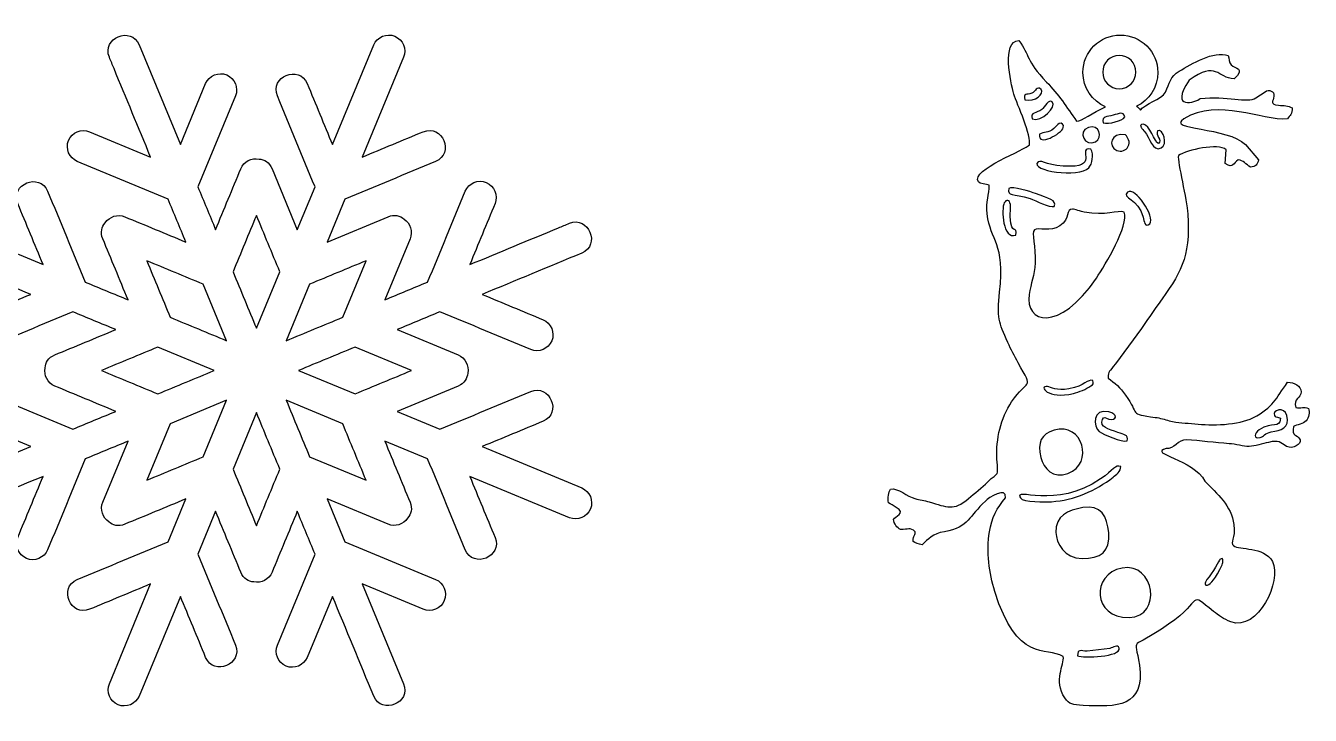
# Model space of a CAD drawing. Header units: centimetres. Extents: x 1 to 126, y -110 to -2.
# Drawn here: x 76.04 to 95.2, y -110.03 to -99.75 of the extents above; entities that cross this region are included whole.
import ezdxf

# ---------------------------------------------------------------- set-up
doc = ezdxf.new("R2010")
doc.units = ezdxf.units.CM
doc.header["$MEASUREMENT"] = 0
doc.layers.add('layer 1', color=7, linetype='Continuous')

msp = doc.modelspace()

# ---------------------------------------------------------------- linework, layer by layer
at = {"layer": 'layer 1', "color": 250}
for points, knots in [([(76.80656, -108.00804), (76.51968, -108.12675), (76.70368, -108.571), (76.99057, -108.45221), (76.99057, -108.45221), (77.2937, -108.32666), (77.59676, -108.20117), (77.89992, -108.07553), (77.89992, -108.07553), (77.89992, -108.07553), (77.2844, -109.56158), (77.2844, -109.56158), (77.2844, -109.56158), (77.23426, -109.68256), (77.29344, -109.82558), (77.4146, -109.87579), (77.4146, -109.87579), (77.53559, -109.9259), (77.67845, -109.86664), (77.72855, -109.74548), (77.72855, -109.74548), (77.72855, -109.74548), (78.34426, -108.25962), (78.34426, -108.25962), (78.34426, -108.25962), (78.46976, -108.56269), (78.59529, -108.86593), (78.72094, -109.16899), (78.72094, -109.16899), (78.83956, -109.45567), (79.2839, -109.2717), (79.16513, -108.9851), (79.16513, -108.9851), (78.9783, -108.53378), (78.79126, -108.08257), (78.60426, -107.63137), (78.60426, -107.63137), (78.60426, -107.63137), (78.86901, -106.99233), (78.86901, -106.99233), (78.86901, -106.99233), (78.99466, -107.29538), (79.12022, -107.59871), (79.24569, -107.90176), (79.24569, -107.90176), (79.28528, -107.99716), (79.36081, -108.04024), (79.43965, -108.04499), (79.43965, -108.04499), (79.54958, -108.06721), (79.66626, -108.00867), (79.71062, -107.90176), (79.71062, -107.90176), (79.83599, -107.59871), (79.96164, -107.29538), (80.08718, -106.99233), (80.08718, -106.99233), (80.17545, -107.20538), (80.26369, -107.41829), (80.35186, -107.63137), (80.35186, -107.63137), (80.35186, -107.63137), (79.79118, -108.9851), (79.79118, -108.9851), (79.79118, -108.9851), (79.74107, -109.10607), (79.80023, -109.24883), (79.92131, -109.29912), (79.92131, -109.29912), (80.04239, -109.34933), (80.18541, -109.28997), (80.23534, -109.16899), (80.23534, -109.16899), (80.23534, -109.16899), (80.61202, -108.25962), (80.61202, -108.25962), (80.61202, -108.25962), (80.81724, -108.7549), (81.02252, -109.2502), (81.22776, -109.74566), (81.22776, -109.74566), (81.34635, -110.03245), (81.79071, -109.84826), (81.67191, -109.56158), (81.67191, -109.56158), (81.67191, -109.56158), (81.05645, -108.07553), (81.05645, -108.07553), (81.05645, -108.07553), (81.05645, -108.07553), (81.96584, -108.45221), (81.96584, -108.45221), (81.96584, -108.45221), (82.08682, -108.50241), (82.22976, -108.44324), (82.27995, -108.32207), (82.27995, -108.32207), (82.33027, -108.2011), (82.2709, -108.05816), (82.14981, -108.00804), (82.14981, -108.00804), (82.14981, -108.00804), (80.79619, -107.44727), (80.79619, -107.44727), (80.79619, -107.44727), (80.79619, -107.44727), (80.53145, -106.80841), (80.53145, -106.80841), (80.53145, -106.80841), (80.53145, -106.80841), (81.44091, -107.18501), (81.44091, -107.18501), (81.44091, -107.18501), (81.54781, -107.22926), (81.67154, -107.18838), (81.73362, -107.09464), (81.73362, -107.09464), (81.78612, -107.03557), (81.80899, -106.9517), (81.76958, -106.85642), (81.76958, -106.85642), (81.64393, -106.55317), (81.51848, -106.25012), (81.3929, -105.94697), (81.3929, -105.94697), (81.3929, -105.94697), (82.03177, -106.21172), (82.03177, -106.21172), (82.03177, -106.21172), (82.21877, -106.66282), (82.40562, -107.11403), (82.59244, -107.56524), (82.59244, -107.56524), (82.7114, -107.85202), (83.15558, -107.66794), (83.03678, -107.38116), (83.03678, -107.38116), (82.91113, -107.078), (82.78558, -106.77504), (82.66009, -106.47188), (82.66009, -106.47188), (82.66009, -106.47188), (84.14605, -107.08762), (84.14605, -107.08762), (84.14605, -107.08762), (84.26714, -107.13763), (84.40998, -107.07828), (84.46018, -106.95739), (84.46018, -106.95739), (84.5103, -106.83622), (84.45113, -106.69328), (84.33006, -106.64318), (84.33006, -106.64318), (84.33006, -106.64318), (82.8441, -106.02754), (82.8441, -106.02754), (82.8441, -106.02754), (83.14716, -105.90197), (83.45032, -105.7764), (83.75356, -105.65094), (83.75356, -105.65094), (84.04016, -105.53216), (83.85616, -105.0879), (83.56939, -105.2066), (83.56939, -105.2066), (83.11818, -105.39361), (82.66697, -105.58043), (82.21576, -105.76728), (82.21576, -105.76728), (82.21576, -105.76728), (81.57679, -105.50253), (81.57679, -105.50253), (81.57679, -105.50253), (81.57679, -105.50253), (82.48636, -105.12592), (82.48636, -105.12592), (82.48636, -105.12592), (82.58174, -105.08661), (82.62471, -105.01118), (82.62938, -104.93216), (82.62938, -104.93216), (82.65177, -104.82224), (82.59317, -104.70565), (82.48636, -104.66129), (82.48636, -104.66129), (82.48636, -104.66129), (81.57679, -104.28443), (81.57679, -104.28443), (81.57679, -104.28443), (81.78988, -104.19627), (82.00297, -104.10811), (82.21576, -104.01987), (82.21576, -104.01987), (82.66697, -104.20687), (83.11818, -104.3937), (83.56956, -104.58072), (83.56956, -104.58072), (83.69054, -104.63092), (83.83348, -104.57166), (83.88369, -104.4506), (83.88369, -104.4506), (83.93372, -104.32941), (83.87447, -104.18657), (83.75356, -104.13629), (83.75356, -104.13629), (83.45032, -104.0109), (83.14716, -103.88526), (82.8441, -103.7595), (82.8441, -103.7595), (83.3394, -103.55458), (83.83485, -103.34928), (84.33006, -103.14415), (84.33006, -103.14415), (84.61683, -103.02546), (84.43284, -102.58109), (84.14605, -102.69979), (84.14605, -102.69979), (84.09164, -102.72239), (84.03723, -102.74507), (83.98292, -102.76737), (83.98292, -102.76737), (83.54195, -102.94999), (83.10106, -103.13272), (82.66009, -103.31542), (82.66009, -103.31542), (82.78558, -103.01229), (82.91113, -102.70922), (83.03678, -102.40599), (83.03678, -102.40599), (83.08699, -102.2848), (83.02773, -102.14196), (82.90675, -102.09186), (82.90675, -102.09186), (82.78558, -102.04183), (82.64265, -102.10098), (82.59244, -102.22198), (82.59244, -102.22198), (82.40562, -102.67319), (82.21877, -103.12459), (82.03177, -103.5756), (82.03177, -103.5756), (81.81878, -103.66395), (81.60588, -103.75211), (81.3929, -103.84025), (81.3929, -103.84025), (81.3929, -103.84025), (81.76958, -102.931), (81.76958, -102.931), (81.76958, -102.931), (81.81393, -102.8239), (81.77288, -102.70015), (81.67922, -102.63807), (81.67922, -102.63807), (81.62025, -102.58576), (81.5363, -102.56282), (81.44091, -102.60232), (81.44091, -102.60232), (81.44091, -102.60232), (80.53145, -102.979), (80.53145, -102.979), (80.53145, -102.979), (80.53145, -102.979), (80.79619, -102.34004), (80.79619, -102.34004), (80.79619, -102.34004), (81.2474, -102.15321), (81.69861, -101.96629), (82.14981, -101.77928), (82.14981, -101.77928), (82.43662, -101.66058), (82.25262, -101.21621), (81.96584, -101.3351), (81.96584, -101.3351), (81.66257, -101.46066), (81.35944, -101.58623), (81.05645, -101.7117), (81.05645, -101.7117), (81.05645, -101.7117), (81.67191, -100.22564), (81.67191, -100.22564), (81.67191, -100.22564), (81.72211, -100.10465), (81.66296, -99.96173), (81.54187, -99.91143), (81.54187, -99.91143), (81.4207, -99.86141), (81.27778, -99.92058), (81.22757, -100.04164), (81.22757, -100.04164), (81.22757, -100.04164), (80.61202, -101.52778), (80.61202, -101.52778), (80.61202, -101.52778), (80.48655, -101.22436), (80.361, -100.9214), (80.23534, -100.61823), (80.23534, -100.61823), (80.11655, -100.33156), (79.67238, -100.51563), (79.79118, -100.80234), (79.79118, -100.80234), (79.97801, -101.25344), (80.16503, -101.70483), (80.35186, -102.15604), (80.35186, -102.15604), (80.35186, -102.15604), (80.08718, -102.7949), (80.08718, -102.7949), (80.08718, -102.7949), (80.08718, -102.7949), (79.71062, -101.88553), (79.71062, -101.88553), (79.71062, -101.88553), (79.67111, -101.79007), (79.59549, -101.74708), (79.51656, -101.74234), (79.51656, -101.74234), (79.40653, -101.7201), (79.29013, -101.77864), (79.24569, -101.88553), (79.24569, -101.88553), (79.12022, -102.1887), (78.99466, -102.49183), (78.86919, -102.7949), (78.86919, -102.7949), (78.78077, -102.58203), (78.69268, -102.36894), (78.60426, -102.15604), (78.60426, -102.15604), (78.60426, -102.15604), (79.16513, -100.80234), (79.16513, -100.80234), (79.16513, -100.80234), (79.21533, -100.68125), (79.15616, -100.53839), (79.03499, -100.48811), (79.03499, -100.48811), (78.91391, -100.43807), (78.77115, -100.49726), (78.72094, -100.61823), (78.72094, -100.61823), (78.72094, -100.61823), (78.34426, -101.52778), (78.34426, -101.52778), (78.34426, -101.52778), (78.34426, -101.52778), (77.72873, -100.04164), (77.72873, -100.04164), (77.72873, -100.04164), (77.60993, -99.75486), (77.16577, -99.93897), (77.2844, -100.22564), (77.2844, -100.22564), (77.30769, -100.28208), (77.3311, -100.33832), (77.35433, -100.39465), (77.35433, -100.39465), (77.53623, -100.83349), (77.71802, -101.27272), (77.89992, -101.7117), (77.89992, -101.7117), (77.89992, -101.7117), (76.99057, -101.3351), (76.99057, -101.3351), (76.99057, -101.3351), (76.86948, -101.28491), (76.72646, -101.34418), (76.67626, -101.46515), (76.67626, -101.46515), (76.62614, -101.58623), (76.68548, -101.72897), (76.80656, -101.77928), (76.80656, -101.77928), (76.80656, -101.77928), (78.1603, -102.34004), (78.1603, -102.34004), (78.1603, -102.34004), (78.24835, -102.55293), (78.33659, -102.76592), (78.42476, -102.97882), (78.42476, -102.97882), (78.12169, -102.85343), (77.81853, -102.72786), (77.51539, -102.60232), (77.51539, -102.60232), (77.40838, -102.55797), (77.28465, -102.59903), (77.22265, -102.69259), (77.22265, -102.69259), (77.17026, -102.75156), (77.14721, -102.83552), (77.18679, -102.931), (77.18679, -102.931), (77.31236, -103.23405), (77.43775, -103.53719), (77.56348, -103.84025), (77.56348, -103.84025), (77.35042, -103.75211), (77.13751, -103.66377), (76.92454, -103.5756), (76.92454, -103.5756), (76.7375, -103.12459), (76.55068, -102.67319), (76.36386, -102.22198), (76.36386, -102.22198), (76.24516, -101.9352), (75.80072, -102.11928), (75.9195, -102.40599), (75.9195, -102.40599), (76.04507, -102.70922), (76.17071, -103.01229), (76.29628, -103.31542), (76.29628, -103.31542), (76.29628, -103.31542), (74.81022, -102.69979), (74.81022, -102.69979), (74.81022, -102.69979), (74.68906, -102.64968), (74.54623, -102.70894), (74.49612, -102.83002), (74.49612, -102.83002), (74.44591, -102.95101), (74.50506, -103.09405), (74.62625, -103.14415), (74.62625, -103.14415), (74.62625, -103.14415), (74.79506, -103.21401), (74.79506, -103.21401), (74.79506, -103.21401), (75.2341, -103.39581), (75.67315, -103.57781), (76.11228, -103.75969), (76.11228, -103.75969), (75.80904, -103.88514), (75.50588, -104.0109), (75.20274, -104.13629), (75.20274, -104.13629), (74.91614, -104.25506), (75.10014, -104.69932), (75.38692, -104.58072), (75.38692, -104.58072), (75.83802, -104.3937), (76.28934, -104.20705), (76.74043, -104.01987), (76.74043, -104.01987), (76.95342, -104.10811), (77.16642, -104.19646), (77.3794, -104.28443), (77.3794, -104.28443), (77.07624, -104.41008), (76.7731, -104.53565), (76.47003, -104.66129), (76.47003, -104.66129), (76.37446, -104.70062), (76.33149, -104.77624), (76.32682, -104.85517), (76.32682, -104.85517), (76.30468, -104.96508), (76.36303, -105.08168), (76.47003, -105.12592), (76.47003, -105.12592), (76.77328, -105.25158), (77.07624, -105.37696), (77.3794, -105.50253), (77.3794, -105.50253), (77.16642, -105.59088), (76.95342, -105.67901), (76.74043, -105.76728), (76.74043, -105.76728), (76.74043, -105.76728), (75.38692, -105.2066), (75.38692, -105.2066), (75.38692, -105.2066), (75.26583, -105.1565), (75.12297, -105.21565), (75.07269, -105.3368), (75.07269, -105.3368), (75.02247, -105.45799), (75.08174, -105.60083), (75.20274, -105.65094), (75.20274, -105.65094), (75.20274, -105.65094), (76.11228, -106.02754), (76.11228, -106.02754), (76.11228, -106.02754), (76.11228, -106.02754), (74.62625, -106.64318), (74.62625, -106.64318), (74.62625, -106.64318), (74.33944, -106.76206), (74.52344, -107.20631), (74.81022, -107.08743), (74.81022, -107.08743), (74.8664, -107.0641), (74.92272, -107.04098), (74.97888, -107.01736), (74.97888, -107.01736), (75.418, -106.83575), (75.85705, -106.65385), (76.29628, -106.47188), (76.29628, -106.47188), (76.17071, -106.77504), (76.04507, -107.078), (75.9195, -107.38116), (75.9195, -107.38116), (75.86939, -107.50243), (75.92865, -107.64537), (76.04963, -107.69547), (76.04963, -107.69547), (76.17071, -107.74559), (76.31375, -107.68642), (76.36386, -107.56524), (76.36386, -107.56524), (76.55068, -107.11403), (76.7375, -106.66282), (76.92454, -106.21172), (76.92454, -106.21172), (77.13751, -106.12338), (77.35042, -106.03511), (77.56348, -105.94697), (77.56348, -105.94697), (77.56348, -105.94697), (77.18679, -106.85642), (77.18679, -106.85642), (77.18679, -106.85642), (77.14236, -106.96332), (77.18351, -107.08708), (77.27717, -107.14924), (77.27717, -107.14924), (77.33624, -107.20147), (77.41991, -107.22459), (77.51539, -107.18509), (77.51539, -107.18509), (77.81853, -107.05962), (78.12151, -106.93398), (78.42476, -106.80841), (78.42476, -106.80841), (78.42476, -106.80841), (78.1603, -107.44727), (78.1603, -107.44727), (78.1603, -107.44727), (77.7088, -107.63411), (77.25767, -107.82102), (76.80656, -108.00804)], [0, 0, 0, 0, 0.00729927, 0.00729927, 0.00729927, 0.00729927, 0.01459854, 0.01459854, 0.01459854, 0.01459854, 0.02189781, 0.02189781, 0.02189781, 0.02189781, 0.02919708, 0.02919708, 0.02919708, 0.02919708, 0.03649635, 0.03649635, 0.03649635, 0.03649635, 0.04379562, 0.04379562, 0.04379562, 0.04379562, 0.05109489, 0.05109489, 0.05109489, 0.05109489, 0.05839416, 0.05839416, 0.05839416, 0.05839416, 0.06569343, 0.06569343, 0.06569343, 0.06569343, 0.0729927, 0.0729927, 0.0729927, 0.0729927, 0.08029197, 0.08029197, 0.08029197, 0.08029197, 0.08759124, 0.08759124, 0.08759124, 0.08759124, 0.09489051, 0.09489051, 0.09489051, 0.09489051, 0.10218978, 0.10218978, 0.10218978, 0.10218978, 0.10948905, 0.10948905, 0.10948905, 0.10948905, 0.11678832, 0.11678832, 0.11678832, 0.11678832, 0.12408759, 0.12408759, 0.12408759, 0.12408759, 0.13138686, 0.13138686, 0.13138686, 0.13138686, 0.13868613, 0.13868613, 0.13868613, 0.13868613, 0.1459854, 0.1459854, 0.1459854, 0.1459854, 0.15328467, 0.15328467, 0.15328467, 0.15328467, 0.16058394, 0.16058394, 0.16058394, 0.16058394, 0.16788321, 0.16788321, 0.16788321, 0.16788321, 0.17518248, 0.17518248, 0.17518248, 0.17518248, 0.18248175, 0.18248175, 0.18248175, 0.18248175, 0.18978102, 0.18978102, 0.18978102, 0.18978102, 0.19708029, 0.19708029, 0.19708029, 0.19708029, 0.20437956, 0.20437956, 0.20437956, 0.20437956, 0.21167883, 0.21167883, 0.21167883, 0.21167883, 0.2189781, 0.2189781, 0.2189781, 0.2189781, 0.22627737, 0.22627737, 0.22627737, 0.22627737, 0.23357664, 0.23357664, 0.23357664, 0.23357664, 0.24087591, 0.24087591, 0.24087591, 0.24087591, 0.24817518, 0.24817518, 0.24817518, 0.24817518, 0.25547445, 0.25547445, 0.25547445, 0.25547445, 0.26277372, 0.26277372, 0.26277372, 0.26277372, 0.27007299, 0.27007299, 0.27007299, 0.27007299, 0.27737226, 0.27737226, 0.27737226, 0.27737226, 0.28467153, 0.28467153, 0.28467153, 0.28467153, 0.2919708, 0.2919708, 0.2919708, 0.2919708, 0.29927007, 0.29927007, 0.29927007, 0.29927007, 0.30656934, 0.30656934, 0.30656934, 0.30656934, 0.31386861, 0.31386861, 0.31386861, 0.31386861, 0.32116788, 0.32116788, 0.32116788, 0.32116788, 0.32846715, 0.32846715, 0.32846715, 0.32846715, 0.33576642, 0.33576642, 0.33576642, 0.33576642, 0.34306569, 0.34306569, 0.34306569, 0.34306569, 0.35036496, 0.35036496, 0.35036496, 0.35036496, 0.35766423, 0.35766423, 0.35766423, 0.35766423, 0.3649635, 0.3649635, 0.3649635, 0.3649635, 0.37226277, 0.37226277, 0.37226277, 0.37226277, 0.37956204, 0.37956204, 0.37956204, 0.37956204, 0.38686131, 0.38686131, 0.38686131, 0.38686131, 0.39416058, 0.39416058, 0.39416058, 0.39416058, 0.40145985, 0.40145985, 0.40145985, 0.40145985, 0.40875912, 0.40875912, 0.40875912, 0.40875912, 0.41605839, 0.41605839, 0.41605839, 0.41605839, 0.42335766, 0.42335766, 0.42335766, 0.42335766, 0.43065693, 0.43065693, 0.43065693, 0.43065693, 0.4379562, 0.4379562, 0.4379562, 0.4379562, 0.44525547, 0.44525547, 0.44525547, 0.44525547, 0.45255474, 0.45255474, 0.45255474, 0.45255474, 0.45985401, 0.45985401, 0.45985401, 0.45985401, 0.46715328, 0.46715328, 0.46715328, 0.46715328, 0.47445255, 0.47445255, 0.47445255, 0.47445255, 0.48175182, 0.48175182, 0.48175182, 0.48175182, 0.48905109, 0.48905109, 0.48905109, 0.48905109, 0.49635036, 0.49635036, 0.49635036, 0.49635036, 0.50364964, 0.50364964, 0.50364964, 0.50364964, 0.51094891, 0.51094891, 0.51094891, 0.51094891, 0.51824818, 0.51824818, 0.51824818, 0.51824818, 0.52554745, 0.52554745, 0.52554745, 0.52554745, 0.53284672, 0.53284672, 0.53284672, 0.53284672, 0.54014599, 0.54014599, 0.54014599, 0.54014599, 0.54744526, 0.54744526, 0.54744526, 0.54744526, 0.55474453, 0.55474453, 0.55474453, 0.55474453, 0.5620438, 0.5620438, 0.5620438, 0.5620438, 0.56934307, 0.56934307, 0.56934307, 0.56934307, 0.57664234, 0.57664234, 0.57664234, 0.57664234, 0.58394161, 0.58394161, 0.58394161, 0.58394161, 0.59124088, 0.59124088, 0.59124088, 0.59124088, 0.59854015, 0.59854015, 0.59854015, 0.59854015, 0.60583942, 0.60583942, 0.60583942, 0.60583942, 0.61313869, 0.61313869, 0.61313869, 0.61313869, 0.62043796, 0.62043796, 0.62043796, 0.62043796, 0.62773723, 0.62773723, 0.62773723, 0.62773723, 0.6350365, 0.6350365, 0.6350365, 0.6350365, 0.64233577, 0.64233577, 0.64233577, 0.64233577, 0.64963504, 0.64963504, 0.64963504, 0.64963504, 0.65693431, 0.65693431, 0.65693431, 0.65693431, 0.66423358, 0.66423358, 0.66423358, 0.66423358, 0.67153285, 0.67153285, 0.67153285, 0.67153285, 0.67883212, 0.67883212, 0.67883212, 0.67883212, 0.68613139, 0.68613139, 0.68613139, 0.68613139, 0.69343066, 0.69343066, 0.69343066, 0.69343066, 0.70072993, 0.70072993, 0.70072993, 0.70072993, 0.7080292, 0.7080292, 0.7080292, 0.7080292, 0.71532847, 0.71532847, 0.71532847, 0.71532847, 0.72262774, 0.72262774, 0.72262774, 0.72262774, 0.72992701, 0.72992701, 0.72992701, 0.72992701, 0.73722628, 0.73722628, 0.73722628, 0.73722628, 0.74452555, 0.74452555, 0.74452555, 0.74452555, 0.75182482, 0.75182482, 0.75182482, 0.75182482, 0.75912409, 0.75912409, 0.75912409, 0.75912409, 0.76642336, 0.76642336, 0.76642336, 0.76642336, 0.77372263, 0.77372263, 0.77372263, 0.77372263, 0.7810219, 0.7810219, 0.7810219, 0.7810219, 0.78832117, 0.78832117, 0.78832117, 0.78832117, 0.79562044, 0.79562044, 0.79562044, 0.79562044, 0.80291971, 0.80291971, 0.80291971, 0.80291971, 0.81021898, 0.81021898, 0.81021898, 0.81021898, 0.81751825, 0.81751825, 0.81751825, 0.81751825, 0.82481752, 0.82481752, 0.82481752, 0.82481752, 0.83211679, 0.83211679, 0.83211679, 0.83211679, 0.83941606, 0.83941606, 0.83941606, 0.83941606, 0.84671533, 0.84671533, 0.84671533, 0.84671533, 0.8540146, 0.8540146, 0.8540146, 0.8540146, 0.86131387, 0.86131387, 0.86131387, 0.86131387, 0.86861314, 0.86861314, 0.86861314, 0.86861314, 0.87591241, 0.87591241, 0.87591241, 0.87591241, 0.88321168, 0.88321168, 0.88321168, 0.88321168, 0.89051095, 0.89051095, 0.89051095, 0.89051095, 0.89781022, 0.89781022, 0.89781022, 0.89781022, 0.90510949, 0.90510949, 0.90510949, 0.90510949, 0.91240876, 0.91240876, 0.91240876, 0.91240876, 0.91970803, 0.91970803, 0.91970803, 0.91970803, 0.9270073, 0.9270073, 0.9270073, 0.9270073, 0.93430657, 0.93430657, 0.93430657, 0.93430657, 0.94160584, 0.94160584, 0.94160584, 0.94160584, 0.94890511, 0.94890511, 0.94890511, 0.94890511, 0.95620438, 0.95620438, 0.95620438, 0.95620438, 0.96350365, 0.96350365, 0.96350365, 0.96350365, 0.97080292, 0.97080292, 0.97080292, 0.97080292, 0.97810219, 0.97810219, 0.97810219, 0.97810219, 0.98540146, 0.98540146, 0.98540146, 0.98540146, 1, 1, 1, 1]), ([(92.92194, -100.45158), (92.92194, -100.14343), (92.67214, -99.89363), (92.36399, -99.89363), (92.36399, -99.89363), (92.05585, -99.89363), (91.80605, -100.14343), (91.80605, -100.45158), (91.80605, -100.45158), (91.80605, -100.68151), (91.94514, -100.87898), (92.14377, -100.96438), (92.14377, -100.96438), (91.95067, -101.05121), (91.7844, -101.17683), (91.71014, -101.1765), (91.71014, -101.1765), (91.56428, -100.96971), (91.44037, -100.77872), (91.2623, -100.59382), (91.2623, -100.59382), (90.95044, -100.27002), (91.01557, -100.19883), (90.85138, -99.97457), (90.85138, -99.97457), (90.59093, -99.98182), (90.72421, -100.60038), (90.77691, -100.77486), (90.77691, -100.77486), (90.82049, -100.91921), (91.04811, -101.41105), (91.0062, -101.53181), (91.0062, -101.53181), (90.96531, -101.59918), (90.12923, -101.89981), (90.24577, -102.08259), (90.24577, -102.08259), (90.26745, -102.11662), (90.36315, -102.11602), (90.40625, -102.13063), (90.40625, -102.13063), (90.40863, -102.27309), (90.35579, -102.36897), (90.37762, -102.5594), (90.37762, -102.5594), (90.42466, -102.96985), (90.64766, -102.98665), (90.56341, -103.72484), (90.56341, -103.72484), (90.51988, -104.10617), (90.54794, -104.17017), (90.68481, -104.47482), (90.68481, -104.47482), (90.73448, -104.58543), (90.78145, -104.67808), (90.83896, -104.7777), (90.83896, -104.7777), (91.08918, -105.21109), (90.97364, -105.00219), (90.74193, -105.36093), (90.74193, -105.36093), (90.58266, -105.60749), (90.50546, -105.90899), (90.52345, -106.2141), (90.52345, -106.2141), (90.54083, -106.50892), (90.55388, -106.38394), (90.38372, -106.55568), (90.38372, -106.55568), (90.3019, -106.63826), (90.19026, -106.72463), (90.09805, -106.80346), (90.09805, -106.80346), (89.87873, -106.99099), (89.7793, -106.93055), (89.51104, -106.85116), (89.51104, -106.85116), (89.44338, -106.83113), (89.3699, -106.82197), (89.29928, -106.80376), (89.29928, -106.80376), (89.18733, -106.7749), (89.04864, -106.64092), (88.93551, -106.65999), (88.93551, -106.65999), (88.90477, -106.71265), (88.89445, -106.78988), (88.90635, -106.86404), (88.90635, -106.86404), (88.93851, -106.88445), (88.98043, -106.91149), (89.01811, -106.9331), (89.01811, -106.9331), (89.18054, -107.02625), (88.99551, -107.06848), (88.98163, -107.11192), (88.98163, -107.11192), (88.98307, -107.17867), (89.03818, -107.2361), (89.08263, -107.26569), (89.08263, -107.26569), (89.20269, -107.26593), (89.22398, -107.22275), (89.30502, -107.29766), (89.30502, -107.29766), (89.30285, -107.37707), (89.27431, -107.33141), (89.27428, -107.44086), (89.27428, -107.44086), (89.30683, -107.46155), (89.35031, -107.48479), (89.40751, -107.49066), (89.40751, -107.49066), (89.50438, -107.40608), (89.5573, -107.32818), (89.73884, -107.29596), (89.73884, -107.29596), (90.11264, -107.22964), (90.10596, -107.05612), (90.35122, -106.84307), (90.35122, -106.84307), (90.3899, -106.78205), (90.6794, -106.62162), (90.64977, -106.79151), (90.64977, -106.79151), (90.52366, -106.93993), (90.44657, -107.08872), (90.41036, -107.29843), (90.41036, -107.29843), (90.35992, -107.5906), (90.40711, -107.91758), (90.49005, -108.18516), (90.49005, -108.18516), (90.82107, -109.25327), (91.25411, -109.00956), (91.51216, -109.15636), (91.51216, -109.15636), (91.53404, -109.2748), (91.35962, -109.51338), (91.53412, -109.77422), (91.53412, -109.77422), (91.60052, -109.87347), (91.65417, -109.8759), (91.8072, -109.8846), (91.8072, -109.8846), (92.30878, -109.91313), (92.73426, -109.91129), (92.64727, -109.2873), (92.64727, -109.2873), (92.58187, -108.81811), (92.48001, -109.09997), (93.08317, -108.67681), (93.08317, -108.67681), (93.61751, -108.30194), (93.36153, -108.1803), (93.75381, -108.48408), (93.75381, -108.48408), (93.82574, -108.53978), (93.91005, -108.60242), (94.00908, -108.63918), (94.00908, -108.63918), (94.42008, -108.79173), (94.77532, -108.02152), (94.63184, -107.74258), (94.63184, -107.74258), (94.51012, -107.50598), (94.13208, -107.57599), (94.05111, -107.50423), (94.05111, -107.50423), (93.99598, -107.45536), (94.0835, -107.40251), (94.05721, -107.1894), (94.05721, -107.1894), (94.02294, -106.91124), (93.80307, -106.72961), (93.62376, -106.54378), (93.62376, -106.54378), (93.45551, -106.2133), (92.76591, -106.13366), (93.04629, -106.05611), (93.04629, -106.05611), (93.15773, -106.06989), (93.23325, -105.92056), (93.34526, -105.92675), (93.34526, -105.92675), (93.55729, -105.93848), (93.77402, -105.97114), (93.98451, -105.98462), (93.98451, -105.98462), (94.08819, -105.99124), (94.19612, -106.02681), (94.286, -106.02559), (94.286, -106.02559), (94.36566, -106.02453), (94.48878, -105.98254), (94.57117, -105.96443), (94.57117, -105.96443), (94.7361, -105.92814), (94.73871, -105.96671), (94.84409, -106.0242), (94.84409, -106.0242), (94.94183, -106.07756), (95.05864, -105.98948), (95.04659, -105.92462), (95.04659, -105.92462), (94.99241, -105.82954), (94.91619, -105.89315), (94.9467, -105.72818), (94.9467, -105.72818), (94.99745, -105.70139), (95.09261, -105.68837), (95.13442, -105.64419), (95.13442, -105.64419), (95.17468, -105.60165), (95.19684, -105.51534), (95.16753, -105.45774), (95.16753, -105.45774), (95.10116, -105.42817), (95.05807, -105.46225), (94.97914, -105.44468), (94.97914, -105.44468), (94.93843, -105.30828), (95.06294, -105.30743), (95.05996, -105.21104), (95.05996, -105.21104), (95.05733, -105.12616), (94.95432, -105.06594), (94.85862, -105.06863), (94.85862, -105.06863), (94.67174, -105.32372), (94.65707, -105.43498), (94.34163, -105.59739), (94.34163, -105.59739), (94.12489, -105.70898), (93.71989, -105.71854), (93.4749, -105.68847), (93.4749, -105.68847), (93.34019, -105.67193), (93.22503, -105.67879), (93.09345, -105.64305), (93.09345, -105.64305), (93.02837, -105.62538), (92.953, -105.60074), (92.88525, -105.59202), (92.88525, -105.59202), (92.47515, -105.53927), (92.65416, -105.54808), (92.44181, -105.25994), (92.44181, -105.25994), (92.36024, -105.14924), (92.28193, -105.07934), (92.18073, -105.00611), (92.18073, -105.00611), (92.18034, -104.89502), (92.19899, -104.9212), (92.28912, -104.79274), (92.28912, -104.79274), (92.28912, -104.79274), (92.67662, -104.26588), (92.67662, -104.26588), (92.67662, -104.26588), (92.76314, -104.15128), (92.83834, -104.03342), (92.92742, -103.90973), (92.92742, -103.90973), (93.25606, -103.45342), (93.4121, -103.23138), (93.36992, -102.561), (93.36992, -102.561), (93.35687, -102.35337), (93.21381, -101.78626), (93.22931, -101.68974), (93.22931, -101.68974), (93.3605, -101.60344), (93.82405, -101.50184), (93.94194, -101.60235), (93.94194, -101.60235), (93.94194, -101.60235), (93.92876, -101.80898), (93.92876, -101.80898), (93.92876, -101.80898), (94.0546, -101.89232), (94.04511, -101.79668), (94.12102, -101.75454), (94.12102, -101.75454), (94.19892, -101.75783), (94.23666, -101.82436), (94.30368, -101.86337), (94.30368, -101.86337), (94.38122, -101.85118), (94.41023, -101.82764), (94.4229, -101.75386), (94.4229, -101.75386), (94.4229, -101.75386), (94.22816, -101.52513), (94.22816, -101.52513), (94.22816, -101.52513), (93.96914, -101.26444), (93.03792, -101.30897), (93.3108, -101.14212), (93.3108, -101.14212), (93.83272, -100.82292), (94.47169, -101.18024), (94.85556, -101.1431), (94.85556, -101.1431), (94.88679, -101.09727), (94.9365, -101.06422), (94.92571, -100.98004), (94.92571, -100.98004), (94.86205, -100.93953), (94.81106, -100.94935), (94.72292, -100.93966), (94.72292, -100.93966), (94.58313, -100.92425), (94.64438, -100.8859), (94.65373, -100.80625), (94.65373, -100.80625), (94.66314, -100.72601), (94.58117, -100.70175), (94.52276, -100.73863), (94.52276, -100.73863), (94.52276, -100.73863), (94.38682, -100.83053), (94.38682, -100.83053), (94.38682, -100.83053), (94.25567, -100.91532), (93.94845, -100.79702), (93.55572, -100.83908), (93.55572, -100.83908), (93.494, -100.89634), (93.08636, -101.01975), (93.39083, -100.56727), (93.39083, -100.56727), (93.79876, -100.26707), (93.81139, -100.5361), (94.06014, -100.54907), (94.06014, -100.54907), (94.23371, -100.38423), (94.07292, -100.39315), (94.01539, -100.33683), (94.01539, -100.33683), (93.9872, -100.30923), (93.98748, -100.24268), (93.97175, -100.19731), (93.97175, -100.19731), (93.75477, -100.12442), (93.42554, -100.32358), (93.24238, -100.43225), (93.24238, -100.43225), (93.10227, -100.51537), (93.10057, -100.61119), (93.03564, -100.74408), (93.03564, -100.74408), (92.97793, -100.86218), (92.71924, -100.91435), (92.66543, -101.01529), (92.66543, -101.01529), (92.64328, -100.98382), (92.6206, -100.96462), (92.6041, -100.95537), (92.6041, -100.95537), (92.79206, -100.86564), (92.92194, -100.67376), (92.92194, -100.45158)], [0, 0, 0, 0, 0.01086957, 0.01086957, 0.01086957, 0.01086957, 0.02173913, 0.02173913, 0.02173913, 0.02173913, 0.0326087, 0.0326087, 0.0326087, 0.0326087, 0.04347826, 0.04347826, 0.04347826, 0.04347826, 0.05434783, 0.05434783, 0.05434783, 0.05434783, 0.06521739, 0.06521739, 0.06521739, 0.06521739, 0.07608696, 0.07608696, 0.07608696, 0.07608696, 0.08695652, 0.08695652, 0.08695652, 0.08695652, 0.09782609, 0.09782609, 0.09782609, 0.09782609, 0.10869565, 0.10869565, 0.10869565, 0.10869565, 0.11956522, 0.11956522, 0.11956522, 0.11956522, 0.13043478, 0.13043478, 0.13043478, 0.13043478, 0.14130435, 0.14130435, 0.14130435, 0.14130435, 0.15217391, 0.15217391, 0.15217391, 0.15217391, 0.16304348, 0.16304348, 0.16304348, 0.16304348, 0.17391304, 0.17391304, 0.17391304, 0.17391304, 0.18478261, 0.18478261, 0.18478261, 0.18478261, 0.19565217, 0.19565217, 0.19565217, 0.19565217, 0.20652174, 0.20652174, 0.20652174, 0.20652174, 0.2173913, 0.2173913, 0.2173913, 0.2173913, 0.22826087, 0.22826087, 0.22826087, 0.22826087, 0.23913043, 0.23913043, 0.23913043, 0.23913043, 0.25, 0.25, 0.25, 0.25, 0.26086957, 0.26086957, 0.26086957, 0.26086957, 0.27173913, 0.27173913, 0.27173913, 0.27173913, 0.2826087, 0.2826087, 0.2826087, 0.2826087, 0.29347826, 0.29347826, 0.29347826, 0.29347826, 0.30434783, 0.30434783, 0.30434783, 0.30434783, 0.31521739, 0.31521739, 0.31521739, 0.31521739, 0.32608696, 0.32608696, 0.32608696, 0.32608696, 0.33695652, 0.33695652, 0.33695652, 0.33695652, 0.34782609, 0.34782609, 0.34782609, 0.34782609, 0.35869565, 0.35869565, 0.35869565, 0.35869565, 0.36956522, 0.36956522, 0.36956522, 0.36956522, 0.38043478, 0.38043478, 0.38043478, 0.38043478, 0.39130435, 0.39130435, 0.39130435, 0.39130435, 0.40217391, 0.40217391, 0.40217391, 0.40217391, 0.41304348, 0.41304348, 0.41304348, 0.41304348, 0.42391304, 0.42391304, 0.42391304, 0.42391304, 0.43478261, 0.43478261, 0.43478261, 0.43478261, 0.44565217, 0.44565217, 0.44565217, 0.44565217, 0.45652174, 0.45652174, 0.45652174, 0.45652174, 0.4673913, 0.4673913, 0.4673913, 0.4673913, 0.47826087, 0.47826087, 0.47826087, 0.47826087, 0.48913043, 0.48913043, 0.48913043, 0.48913043, 0.5, 0.5, 0.5, 0.5, 0.51086957, 0.51086957, 0.51086957, 0.51086957, 0.52173913, 0.52173913, 0.52173913, 0.52173913, 0.5326087, 0.5326087, 0.5326087, 0.5326087, 0.54347826, 0.54347826, 0.54347826, 0.54347826, 0.55434783, 0.55434783, 0.55434783, 0.55434783, 0.56521739, 0.56521739, 0.56521739, 0.56521739, 0.57608696, 0.57608696, 0.57608696, 0.57608696, 0.58695652, 0.58695652, 0.58695652, 0.58695652, 0.59782609, 0.59782609, 0.59782609, 0.59782609, 0.60869565, 0.60869565, 0.60869565, 0.60869565, 0.61956522, 0.61956522, 0.61956522, 0.61956522, 0.63043478, 0.63043478, 0.63043478, 0.63043478, 0.64130435, 0.64130435, 0.64130435, 0.64130435, 0.65217391, 0.65217391, 0.65217391, 0.65217391, 0.66304348, 0.66304348, 0.66304348, 0.66304348, 0.67391304, 0.67391304, 0.67391304, 0.67391304, 0.68478261, 0.68478261, 0.68478261, 0.68478261, 0.69565217, 0.69565217, 0.69565217, 0.69565217, 0.70652174, 0.70652174, 0.70652174, 0.70652174, 0.7173913, 0.7173913, 0.7173913, 0.7173913, 0.72826087, 0.72826087, 0.72826087, 0.72826087, 0.73913043, 0.73913043, 0.73913043, 0.73913043, 0.75, 0.75, 0.75, 0.75, 0.76086957, 0.76086957, 0.76086957, 0.76086957, 0.77173913, 0.77173913, 0.77173913, 0.77173913, 0.7826087, 0.7826087, 0.7826087, 0.7826087, 0.79347826, 0.79347826, 0.79347826, 0.79347826, 0.80434783, 0.80434783, 0.80434783, 0.80434783, 0.81521739, 0.81521739, 0.81521739, 0.81521739, 0.82608696, 0.82608696, 0.82608696, 0.82608696, 0.83695652, 0.83695652, 0.83695652, 0.83695652, 0.84782609, 0.84782609, 0.84782609, 0.84782609, 0.85869565, 0.85869565, 0.85869565, 0.85869565, 0.86956522, 0.86956522, 0.86956522, 0.86956522, 0.88043478, 0.88043478, 0.88043478, 0.88043478, 0.89130435, 0.89130435, 0.89130435, 0.89130435, 0.90217391, 0.90217391, 0.90217391, 0.90217391, 0.91304348, 0.91304348, 0.91304348, 0.91304348, 0.92391304, 0.92391304, 0.92391304, 0.92391304, 0.93478261, 0.93478261, 0.93478261, 0.93478261, 0.94565217, 0.94565217, 0.94565217, 0.94565217, 0.95652174, 0.95652174, 0.95652174, 0.95652174, 0.9673913, 0.9673913, 0.9673913, 0.9673913, 0.97826087, 0.97826087, 0.97826087, 0.97826087, 1, 1, 1, 1]), ([(92.59593, -100.44534), (92.59593, -100.5823), (92.48491, -100.69332), (92.34795, -100.69332), (92.34795, -100.69332), (92.21099, -100.69332), (92.09997, -100.5823), (92.09997, -100.44534), (92.09997, -100.44534), (92.09997, -100.30838), (92.21099, -100.19736), (92.34795, -100.19736), (92.34795, -100.19736), (92.48491, -100.19736), (92.59593, -100.30838), (92.59593, -100.44534)], [0, 0, 0, 0, 0.2, 0.2, 0.2, 0.2, 0.4, 0.4, 0.4, 0.4, 0.6, 0.6, 0.6, 0.6, 1, 1, 1, 1]), ([(91.1807, -100.7051), (91.23792, -100.76498), (91.0886, -100.90076), (90.9382, -100.85774), (90.9382, -100.85774), (90.91653, -100.7572), (90.96298, -100.78848), (91.04185, -100.76119), (91.04185, -100.76119), (91.10172, -100.74048), (91.11842, -100.63992), (91.1807, -100.7051)], [0, 0, 0, 0, 0.25, 0.25, 0.25, 0.25, 0.5, 0.5, 0.5, 0.5, 1, 1, 1, 1]), ([(91.34838, -100.88934), (91.42587, -100.96248), (91.18643, -101.196), (91.04759, -101.1446), (91.04759, -101.1446), (91.01674, -101.03797), (91.1114, -101.06397), (91.19255, -101.00233), (91.19255, -101.00233), (91.23199, -100.97236), (91.29679, -100.84065), (91.34838, -100.88934)], [0, 0, 0, 0, 0.25, 0.25, 0.25, 0.25, 0.5, 0.5, 0.5, 0.5, 1, 1, 1, 1]), ([(92.43138, -101.11488), (92.39479, -101.17225), (92.19034, -101.22803), (92.1069, -101.20252), (92.1069, -101.20252), (92.08775, -101.09923), (92.159, -101.11389), (92.25832, -101.08812), (92.25832, -101.08812), (92.34067, -101.06676), (92.41002, -101.02667), (92.43138, -101.11488)], [0, 0, 0, 0, 0.25, 0.25, 0.25, 0.25, 0.5, 0.5, 0.5, 0.5, 1, 1, 1, 1]), ([(91.5117, -101.27356), (91.49086, -101.36176), (91.126, -101.56706), (91.15838, -101.37333), (91.15838, -101.37333), (91.22015, -101.32927), (91.28889, -101.362), (91.371, -101.28773), (91.371, -101.28773), (91.39677, -101.26442), (91.42193, -101.22178), (91.45098, -101.21269), (91.45098, -101.21269), (91.49836, -101.19784), (91.52244, -101.22818), (91.5117, -101.27356)], [0, 0, 0, 0, 0.2, 0.2, 0.2, 0.2, 0.4, 0.4, 0.4, 0.4, 0.6, 0.6, 0.6, 0.6, 1, 1, 1, 1]), ([(91.99403, -101.484), (91.84096, -101.56244), (91.70958, -101.33844), (91.88815, -101.2702), (91.88815, -101.2702), (92.04632, -101.20977), (92.10795, -101.42562), (91.99403, -101.484)], [0, 0, 0, 0, 0.33333333, 0.33333333, 0.33333333, 0.33333333, 1, 1, 1, 1]), ([(92.47485, -101.56212), (92.44904, -101.6072), (92.3791, -101.6452), (92.31013, -101.61279), (92.31013, -101.61279), (92.17778, -101.55057), (92.21511, -101.346), (92.4418, -101.37893), (92.4418, -101.37893), (92.47043, -101.4233), (92.52251, -101.47887), (92.47485, -101.56212)], [0, 0, 0, 0, 0.25, 0.25, 0.25, 0.25, 0.5, 0.5, 0.5, 0.5, 1, 1, 1, 1]), ([(92.97348, -101.5767), (92.83695, -101.63896), (92.81085, -101.41942), (92.72275, -101.33109), (92.72275, -101.33109), (92.6987, -101.30697), (92.61673, -101.21932), (92.70641, -101.22461), (92.70641, -101.22461), (92.79914, -101.23005), (92.87372, -101.49116), (92.93273, -101.5118), (92.93273, -101.5118), (92.99744, -101.45795), (92.87853, -101.39163), (92.91929, -101.31933), (92.91929, -101.31933), (93.00273, -101.28603), (93.07531, -101.53026), (92.97348, -101.5767)], [0, 0, 0, 0, 0.16666667, 0.16666667, 0.16666667, 0.16666667, 0.33333333, 0.33333333, 0.33333333, 0.33333333, 0.5, 0.5, 0.5, 0.5, 0.66666667, 0.66666667, 0.66666667, 0.66666667, 1, 1, 1, 1]), ([(91.89221, -101.87246), (91.74981, -102.02706), (90.99855, -101.91797), (91.13604, -101.78395), (91.13604, -101.78395), (91.1965, -101.75092), (91.29364, -101.85527), (91.62387, -101.85045), (91.62387, -101.85045), (92.03104, -101.84452), (91.71325, -101.55872), (91.92553, -101.59433), (91.92553, -101.59433), (91.97013, -101.67477), (91.94503, -101.81511), (91.89221, -101.87246)], [0, 0, 0, 0, 0.2, 0.2, 0.2, 0.2, 0.4, 0.4, 0.4, 0.4, 0.6, 0.6, 0.6, 0.6, 1, 1, 1, 1]), ([(91.3757, -102.44899), (91.31003, -102.47214), (91.10313, -102.36049), (91.01882, -102.33222), (91.01882, -102.33222), (90.7518, -102.24269), (90.68252, -102.31012), (90.69798, -102.18128), (90.69798, -102.18128), (90.74968, -102.14082), (91.0353, -102.23133), (91.09722, -102.25474), (91.09722, -102.25474), (91.29639, -102.33004), (91.41963, -102.35456), (91.3757, -102.44899)], [0, 0, 0, 0, 0.2, 0.2, 0.2, 0.2, 0.4, 0.4, 0.4, 0.4, 0.6, 0.6, 0.6, 0.6, 1, 1, 1, 1]), ([(92.70368, -102.60895), (92.63359, -102.32697), (92.37328, -102.32366), (92.47111, -102.23546), (92.47111, -102.23546), (92.57543, -102.14141), (92.8933, -102.60902), (92.80098, -102.70539), (92.80098, -102.70539), (92.72976, -102.77974), (92.71653, -102.66061), (92.70368, -102.60895)], [0, 0, 0, 0, 0.25, 0.25, 0.25, 0.25, 0.5, 0.5, 0.5, 0.5, 1, 1, 1, 1]), ([(90.7233, -102.42016), (90.7284, -102.45886), (90.71924, -102.55453), (90.7215, -102.60546), (90.7215, -102.60546), (90.7347, -102.90363), (90.83157, -102.71533), (90.8072, -102.87556), (90.8072, -102.87556), (90.60897, -102.95335), (90.58473, -102.48626), (90.6326, -102.39492), (90.6326, -102.39492), (90.65984, -102.34294), (90.71287, -102.34139), (90.7233, -102.42016)], [0, 0, 0, 0, 0.2, 0.2, 0.2, 0.2, 0.4, 0.4, 0.4, 0.4, 0.6, 0.6, 0.6, 0.6, 1, 1, 1, 1]), ([(92.00708, -103.51626), (91.44592, -104.34377), (90.93581, -104.18393), (91.00267, -103.75904), (91.00267, -103.75904), (91.02824, -103.59645), (91.08194, -103.47804), (91.09185, -103.29099), (91.09185, -103.29099), (91.1047, -103.04893), (91.03217, -102.84027), (91.08274, -102.79861), (91.08274, -102.79861), (91.14081, -102.75395), (91.32067, -102.83824), (91.46333, -102.73828), (91.46333, -102.73828), (91.6216, -102.62739), (91.5432, -102.4886), (91.65038, -102.48729), (91.65038, -102.48729), (91.67861, -102.48694), (91.77853, -102.52412), (91.82507, -102.53325), (91.82507, -102.53325), (92.13685, -102.59452), (92.32604, -102.5025), (92.42227, -102.53186), (92.42227, -102.53186), (92.49205, -102.72754), (92.14243, -103.31666), (92.00708, -103.51626)], [0, 0, 0, 0, 0.11111111, 0.11111111, 0.11111111, 0.11111111, 0.22222222, 0.22222222, 0.22222222, 0.22222222, 0.33333333, 0.33333333, 0.33333333, 0.33333333, 0.44444444, 0.44444444, 0.44444444, 0.44444444, 0.55555556, 0.55555556, 0.55555556, 0.55555556, 0.66666667, 0.66666667, 0.66666667, 0.66666667, 0.77777778, 0.77777778, 0.77777778, 0.77777778, 1, 1, 1, 1]), ([(79.47824, -104.26512), (79.36174, -103.98474), (79.24551, -103.704), (79.12927, -103.42326), (79.12927, -103.42326), (79.24551, -103.1426), (79.36174, -102.86175), (79.47824, -102.58109), (79.47824, -102.58109), (79.59447, -102.86167), (79.71079, -103.1426), (79.82702, -103.42326), (79.82702, -103.42326), (79.82702, -103.42326), (79.47824, -104.26512), (79.47824, -104.26512)], [0, 0, 0, 0, 0.2, 0.2, 0.2, 0.2, 0.4, 0.4, 0.4, 0.4, 0.6, 0.6, 0.6, 0.6, 1, 1, 1, 1]), ([(79.03388, -104.44941), (78.75306, -104.33317), (78.4724, -104.21693), (78.19184, -104.10061), (78.19184, -104.10061), (78.0755, -103.8197), (77.95929, -103.53903), (77.84294, -103.25848), (77.84294, -103.25848), (78.12361, -103.37461), (78.40428, -103.4911), (78.68502, -103.60716), (78.68502, -103.60716), (78.68502, -103.60716), (79.03388, -104.44941), (79.03388, -104.44941)], [0, 0, 0, 0, 0.2, 0.2, 0.2, 0.2, 0.4, 0.4, 0.4, 0.4, 0.6, 0.6, 0.6, 0.6, 1, 1, 1, 1]), ([(80.76475, -104.10061), (80.48391, -104.21693), (80.20316, -104.33317), (79.9225, -104.44941), (79.9225, -104.44941), (79.9225, -104.44941), (80.27129, -103.60716), (80.27129, -103.60716), (80.27129, -103.60716), (80.55195, -103.4911), (80.83277, -103.37461), (81.11343, -103.25829), (81.11343, -103.25829), (81.11343, -103.25829), (80.76475, -104.10061), (80.76475, -104.10061)], [0, 0, 0, 0, 0.2, 0.2, 0.2, 0.2, 0.4, 0.4, 0.4, 0.4, 0.6, 0.6, 0.6, 0.6, 1, 1, 1, 1]), ([(78.8498, -104.89374), (78.56914, -105.00991), (78.28829, -105.12611), (78.00765, -105.24253), (78.00765, -105.24253), (77.72689, -105.12611), (77.44625, -105.00991), (77.16559, -104.89374), (77.16559, -104.89374), (77.44625, -104.77743), (77.72689, -104.66119), (78.00765, -104.54477), (78.00765, -104.54477), (78.00765, -104.54477), (78.8498, -104.89374), (78.8498, -104.89374)], [0, 0, 0, 0, 0.2, 0.2, 0.2, 0.2, 0.4, 0.4, 0.4, 0.4, 0.6, 0.6, 0.6, 0.6, 1, 1, 1, 1]), ([(80.94864, -105.24253), (80.94864, -105.24253), (80.10639, -104.89374), (80.10639, -104.89374), (80.10639, -104.89374), (80.38713, -104.77743), (80.6679, -104.66119), (80.94864, -104.54477), (80.94864, -104.54477), (80.94864, -104.54477), (81.79089, -104.89374), (81.79089, -104.89374), (81.79089, -104.89374), (81.50996, -105.00991), (81.22948, -105.12611), (80.94864, -105.24253)], [0, 0, 0, 0, 0.2, 0.2, 0.2, 0.2, 0.4, 0.4, 0.4, 0.4, 0.6, 0.6, 0.6, 0.6, 1, 1, 1, 1]), ([(91.9533, -105.0413), (91.96753, -105.08999), (91.96499, -105.09676), (91.92335, -105.12401), (91.92335, -105.12401), (91.85014, -105.17192), (91.75004, -105.21504), (91.66417, -105.23638), (91.66417, -105.23638), (91.28169, -105.33144), (91.13273, -105.11672), (91.2787, -105.13268), (91.2787, -105.13268), (91.31941, -105.13714), (91.41689, -105.2039), (91.59646, -105.16924), (91.59646, -105.16924), (91.84052, -105.12215), (91.86948, -105.01939), (91.9533, -105.0413)], [0, 0, 0, 0, 0.16666667, 0.16666667, 0.16666667, 0.16666667, 0.33333333, 0.33333333, 0.33333333, 0.33333333, 0.5, 0.5, 0.5, 0.5, 0.66666667, 0.66666667, 0.66666667, 0.66666667, 1, 1, 1, 1]), ([(78.68502, -106.18017), (78.40428, -106.2962), (78.12361, -106.41262), (77.84294, -106.52886), (77.84294, -106.52886), (77.84294, -106.52886), (78.19184, -105.68661), (78.19184, -105.68661), (78.19184, -105.68661), (78.19184, -105.68661), (79.03388, -105.33792), (79.03388, -105.33792), (79.03388, -105.33792), (79.03388, -105.33792), (78.68502, -106.18017), (78.68502, -106.18017)], [0, 0, 0, 0, 0.2, 0.2, 0.2, 0.2, 0.4, 0.4, 0.4, 0.4, 0.6, 0.6, 0.6, 0.6, 1, 1, 1, 1]), ([(80.27129, -106.18017), (80.15495, -105.89951), (80.03874, -105.61856), (79.9225, -105.33792), (79.9225, -105.33792), (79.9225, -105.33792), (80.76475, -105.68661), (80.76475, -105.68661), (80.76475, -105.68661), (80.88078, -105.96735), (80.9972, -106.2483), (81.11343, -106.52886), (81.11343, -106.52886), (81.11343, -106.52886), (80.27129, -106.18017), (80.27129, -106.18017)], [0, 0, 0, 0, 0.2, 0.2, 0.2, 0.2, 0.4, 0.4, 0.4, 0.4, 0.6, 0.6, 0.6, 0.6, 1, 1, 1, 1]), ([(79.12927, -106.36406), (79.12927, -106.36406), (79.47824, -105.522), (79.47824, -105.522), (79.47824, -105.522), (79.59447, -105.80266), (79.71079, -106.08333), (79.82702, -106.36406), (79.82702, -106.36406), (79.71079, -106.6448), (79.59447, -106.92555), (79.47824, -107.20631), (79.47824, -107.20631), (79.36174, -106.92555), (79.24551, -106.6448), (79.12927, -106.36406)], [0, 0, 0, 0, 0.2, 0.2, 0.2, 0.2, 0.4, 0.4, 0.4, 0.4, 0.6, 0.6, 0.6, 0.6, 1, 1, 1, 1]), ([(92.46565, -105.94355), (92.38621, -105.96139), (92.11206, -105.85283), (92.04763, -105.80462), (92.04763, -105.80462), (91.95339, -105.73412), (91.94344, -105.44896), (92.19071, -105.51001), (92.19071, -105.51001), (92.33658, -105.54603), (92.30834, -105.64388), (92.19244, -105.61756), (92.19244, -105.61756), (92.13581, -105.60468), (92.11633, -105.56939), (92.09504, -105.62248), (92.09504, -105.62248), (92.04727, -105.74164), (92.18729, -105.76676), (92.32598, -105.81626), (92.32598, -105.81626), (92.42084, -105.85013), (92.48269, -105.84429), (92.46565, -105.94355)], [0, 0, 0, 0, 0.14285714, 0.14285714, 0.14285714, 0.14285714, 0.28571429, 0.28571429, 0.28571429, 0.28571429, 0.42857143, 0.42857143, 0.42857143, 0.42857143, 0.57142857, 0.57142857, 0.57142857, 0.57142857, 0.71428571, 0.71428571, 0.71428571, 0.71428571, 1, 1, 1, 1]), ([(94.44872, -105.89278), (94.34438, -105.91961), (94.35947, -105.82691), (94.43202, -105.7786), (94.43202, -105.7786), (94.64466, -105.63699), (94.72443, -105.77992), (94.75406, -105.60496), (94.75406, -105.60496), (94.66612, -105.57744), (94.68169, -105.59521), (94.66287, -105.56324), (94.66287, -105.56324), (94.61814, -105.48725), (94.81618, -105.42312), (94.84802, -105.56265), (94.84802, -105.56265), (94.89253, -105.75765), (94.75668, -105.78317), (94.6128, -105.8093), (94.6128, -105.8093), (94.52478, -105.82527), (94.49642, -105.8805), (94.44872, -105.89278)], [0, 0, 0, 0, 0.14285714, 0.14285714, 0.14285714, 0.14285714, 0.28571429, 0.28571429, 0.28571429, 0.28571429, 0.42857143, 0.42857143, 0.42857143, 0.42857143, 0.57142857, 0.57142857, 0.57142857, 0.57142857, 0.71428571, 0.71428571, 0.71428571, 0.71428571, 1, 1, 1, 1]), ([(91.37586, -105.78155), (91.80338, -105.6591), (91.97968, -106.28496), (91.57983, -106.42723), (91.57983, -106.42723), (91.36103, -106.50507), (91.22344, -106.36416), (91.17831, -106.1883), (91.17831, -106.1883), (91.12163, -105.96744), (91.18597, -105.83593), (91.37586, -105.78155)], [0, 0, 0, 0, 0.25, 0.25, 0.25, 0.25, 0.5, 0.5, 0.5, 0.5, 1, 1, 1, 1]), ([(92.25624, -106.48374), (91.99849, -106.6847), (91.67481, -106.82726), (91.33835, -106.84874), (91.33835, -106.84874), (91.24485, -106.85472), (90.9169, -106.85959), (90.87256, -106.79307), (90.87256, -106.79307), (90.75631, -106.61864), (91.39804, -106.97496), (92.07002, -106.50911), (92.07002, -106.50911), (92.26345, -106.375), (92.29111, -106.29), (92.36879, -106.3247), (92.36879, -106.3247), (92.37628, -106.39955), (92.2985, -106.45079), (92.25624, -106.48374)], [0, 0, 0, 0, 0.16666667, 0.16666667, 0.16666667, 0.16666667, 0.33333333, 0.33333333, 0.33333333, 0.33333333, 0.5, 0.5, 0.5, 0.5, 0.66666667, 0.66666667, 0.66666667, 0.66666667, 1, 1, 1, 1]), ([(91.80561, -106.93777), (92.07224, -106.89125), (92.16931, -107.06764), (92.1906, -107.30918), (92.1906, -107.30918), (92.21573, -107.5945), (92.06979, -107.69797), (91.79189, -107.69616), (91.79189, -107.69616), (91.53161, -107.69446), (91.40757, -107.46632), (91.4016, -107.308), (91.4016, -107.308), (91.39219, -107.05896), (91.5787, -106.97738), (91.80561, -106.93777)], [0, 0, 0, 0, 0.2, 0.2, 0.2, 0.2, 0.4, 0.4, 0.4, 0.4, 0.6, 0.6, 0.6, 0.6, 1, 1, 1, 1]), ([(93.84708, -107.71197), (93.90732, -107.6602), (93.90003, -107.74887), (93.88136, -107.78972), (93.88136, -107.78972), (93.6914, -108.20533), (93.5721, -108.10724), (93.65483, -108.01092), (93.65483, -108.01092), (93.73508, -107.91748), (93.84708, -107.71197), (93.84708, -107.71197)], [0, 0, 0, 0, 0.25, 0.25, 0.25, 0.25, 0.5, 0.5, 0.5, 0.5, 1, 1, 1, 1]), ([(92.38874, -107.83824), (92.8747, -107.745), (92.99788, -108.56501), (92.49273, -108.57532), (92.49273, -108.57532), (91.94835, -108.58643), (91.92519, -107.92718), (92.38874, -107.83824)], [0, 0, 0, 0, 0.33333333, 0.33333333, 0.33333333, 0.33333333, 1, 1, 1, 1]), ([(91.72664, -109.14428), (91.72527, -109.03817), (91.77227, -109.07305), (91.86763, -109.07714), (91.86763, -109.07714), (91.86763, -109.07714), (92.20745, -109.03619), (92.20745, -109.03619), (92.20745, -109.03619), (92.25645, -109.02212), (92.32744, -108.97126), (92.34433, -109.03044), (92.34433, -109.03044), (92.38161, -109.16095), (91.8041, -109.18576), (91.72664, -109.14428)], [0, 0, 0, 0, 0.2, 0.2, 0.2, 0.2, 0.4, 0.4, 0.4, 0.4, 0.6, 0.6, 0.6, 0.6, 1, 1, 1, 1])]:
    msp.add_open_spline(points, degree=3, knots=knots, dxfattribs=at)

doc.saveas('drawing.dxf')
